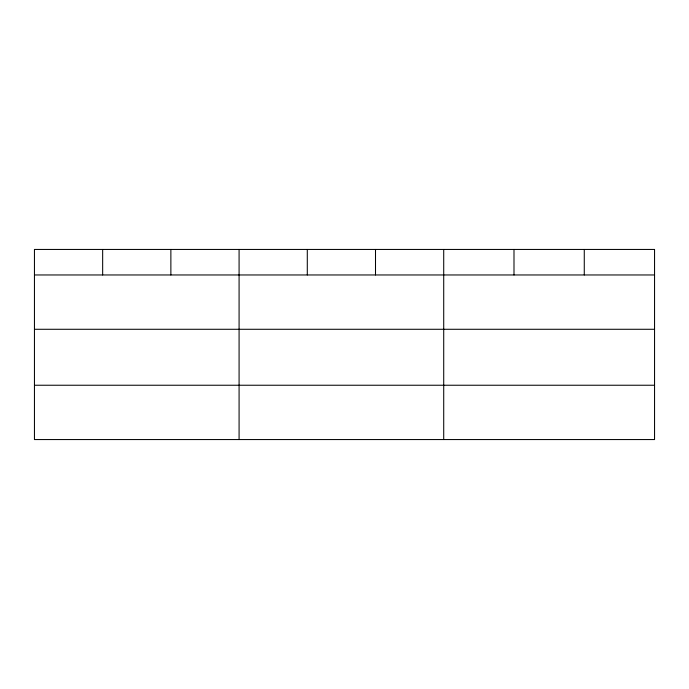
<?xml version="1.0" encoding="UTF-8"?>
<svg xmlns="http://www.w3.org/2000/svg" width="689" height="689" viewBox="0 0 689 689"><rect width="100%" height="100%" fill="white"/><g stroke="black" fill="none" stroke-linecap="round" stroke-linejoin="round"><path stroke-width="1.03" d="M34.45 274.963L654.55 274.963M34.45 329.282L654.55 329.282M34.45 385.237L654.55 385.237M584.272 249.444L584.272 274.963M513.994 249.444L513.994 274.963M443.716 249.444L443.716 439.556M375.505 249.444L375.505 274.963M307.294 249.444L307.294 274.963M239.083 249.444L239.083 439.556M170.872 249.444L170.872 274.963M102.661 249.444L102.661 274.963M654.55 249.444L34.45 249.444L34.45 439.556L654.55 439.556L654.55 249.444"/></g></svg>
